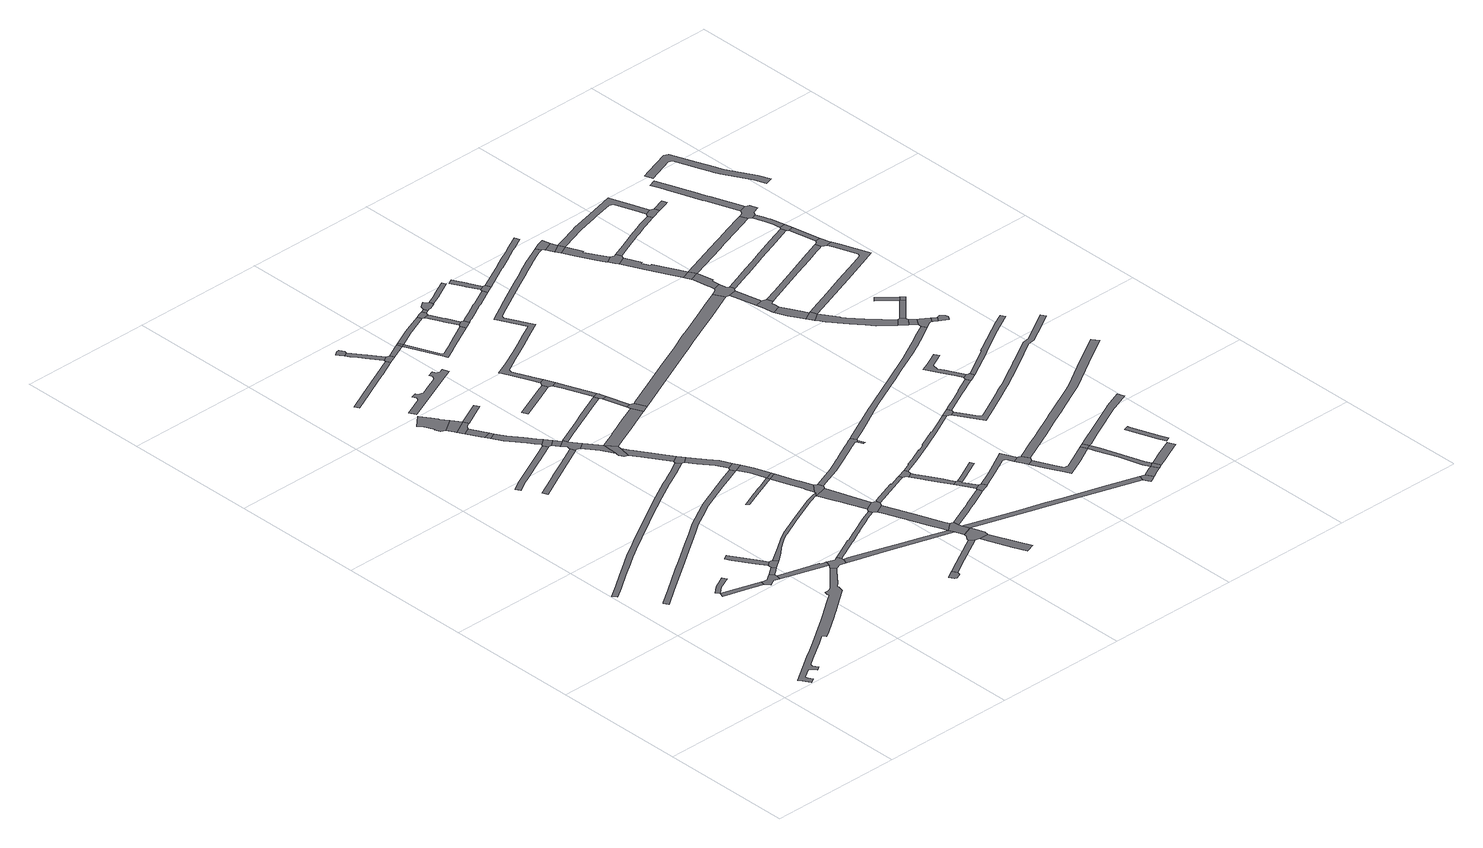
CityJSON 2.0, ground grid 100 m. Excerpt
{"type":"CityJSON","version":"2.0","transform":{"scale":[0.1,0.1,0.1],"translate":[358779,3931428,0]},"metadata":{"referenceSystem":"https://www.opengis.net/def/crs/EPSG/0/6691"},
"CityObjects":{
"road1":{"type":"Road","attributes":{"RoadStructureAttribute.sectionType":"1"},"geometry":[{"type":"MultiSurface","lod":"1","boundaries":[[[0,1,2,3,4,5,6,7,8,9,10,11,12,13,14,15,16,17,18,19,20,21,22,23,24,25,26,27,28,29,30,31,32,33,34,35,36,37,38,39,40,41,42,43,44,45,46,47,48,49,50,51,52,53,54,55,56,57]]]}]},
"road2":{"type":"Road","geometry":[{"type":"MultiSurface","lod":"1","boundaries":[[[58,59,60,61,62,63]]]}]},
"road3":{"type":"Road","attributes":{"RoadStructureAttribute.sectionType":"1"},"geometry":[{"type":"MultiSurface","lod":"1","boundaries":[[[64,65,66,67,68,69,70,63]]]}]},
"road4":{"type":"Road","geometry":[{"type":"MultiSurface","lod":"1","boundaries":[[[71,72,73,74,75,76,77,78,79,68,67,80,81]]]}]},
"road5":{"type":"Road","attributes":{"RoadStructureAttribute.sectionType":"1"},"geometry":[{"type":"MultiSurface","lod":"1","boundaries":[[[76,75,82,83,84,85]]]}]},
"road6":{"type":"Road","attributes":{"RoadStructureAttribute.sectionType":"1"},"geometry":[{"type":"MultiSurface","lod":"1","boundaries":[[[86,87,88,89,90,91,92,93,94,95,96,97,98,99,100,101,102,103,104,105,106,107,108,109,110,111,112,113,114,115,116,117,118,119,120,121,122,123,124,125,126,127,128,129]]]}]},
"road7":{"type":"Road","attributes":{"RoadStructureAttribute.sectionType":"1"},"geometry":[{"type":"MultiSurface","lod":"1","boundaries":[[[130,131,132,133,134,135,136,137]]]}]},
"road8":{"type":"Road","geometry":[{"type":"MultiSurface","lod":"1","boundaries":[[[138,137,136,85,84,139]]]}]},
"road9":{"type":"Road","attributes":{"RoadStructureAttribute.sectionType":"1"},"geometry":[{"type":"MultiSurface","lod":"1","boundaries":[[[140,141,142,143,74,73,144,145,146,147]]]}]},
"road10":{"type":"Road","attributes":{"RoadStructureAttribute.sectionType":"1"},"geometry":[{"type":"MultiSurface","lod":"1","boundaries":[[[148,149,150,151,152,153,154,155,156,157,158,159,160,161,162,163,164,165,166,167,168,169,170,171,172,173,174,175]]]}]},
"road11":{"type":"Road","attributes":{"RoadStructureAttribute.sectionType":"1"},"geometry":[{"type":"MultiSurface","lod":"1","boundaries":[[[176,177,178,179,180,181,182,183,184,185,186,187]]]}]},
"road12":{"type":"Road","geometry":[{"type":"MultiSurface","lod":"1","boundaries":[[[188,189,190,57,56,191,192,193,194,195,196,140,147]]]}]},
"road13":{"type":"Road","attributes":{"RoadStructureAttribute.sectionType":"1"},"geometry":[{"type":"MultiSurface","lod":"1","boundaries":[[[197,198,199,200,201,202,203,204,205]]]}]},
"road14":{"type":"Road","geometry":[{"type":"MultiSurface","lod":"1","boundaries":[[[206,207,208,209,210,211,212,213,214,215,216]]]}]},
"road15":{"type":"Road","attributes":{"RoadStructureAttribute.sectionType":"1"},"geometry":[{"type":"MultiSurface","lod":"1","boundaries":[[[217,218,219,220,221,222]]]}]},
"road16":{"type":"Road","attributes":{"RoadStructureAttribute.sectionType":"1"},"geometry":[{"type":"MultiSurface","lod":"1","boundaries":[[[223,224,225,207,206]]]}]},
"road17":{"type":"Road","geometry":[{"type":"MultiSurface","lod":"1","boundaries":[[[224,220,219,226,227,228,225]]]}]},
"road18":{"type":"Road","geometry":[{"type":"MultiSurface","lod":"1","boundaries":[[[229,217,222,230]]]}]},
"road19":{"type":"Road","attributes":{"RoadStructureAttribute.sectionType":"1"},"geometry":[{"type":"MultiSurface","lod":"1","boundaries":[[[231,232,233,234,235,236,237,238,239,240,241,242,243,244,245,246,247,248,249,250,251,138,139]]]}]},
"road20":{"type":"Road","attributes":{"RoadStructureAttribute.sectionType":"1"},"geometry":[{"type":"MultiSurface","lod":"1","boundaries":[[[252,253,254,255,256,257,258,259,229,230]]]}]},
"road21":{"type":"Road","geometry":[{"type":"MultiSurface","lod":"1","boundaries":[[[260,261,262,263,264,265,266]]]}]},
"road22":{"type":"Road","geometry":[{"type":"MultiSurface","lod":"1","boundaries":[[[255,181,180,267,268,269,256]]]}]},
"road23":{"type":"Road","geometry":[{"type":"MultiSurface","lod":"1","boundaries":[[[270,271,272,269,268]]]}]},
"road24":{"type":"Road","attributes":{"RoadStructureAttribute.sectionType":"1"},"geometry":[{"type":"MultiSurface","lod":"1","boundaries":[[[273,274,275,276,277,278,279,280,281,282,283]]]}]},
"road25":{"type":"Road","attributes":{"RoadStructureAttribute.sectionType":"1"},"geometry":[{"type":"MultiSurface","lod":"1","boundaries":[[[284,285,286,287,288,289,290,291,195,194,292,293,294,295,296,297,298,299,300,301,302]]]}]},
"road26":{"type":"Road","attributes":{"RoadStructureAttribute.sectionType":"1"},"geometry":[{"type":"MultiSurface","lod":"1","boundaries":[[[228,303,304,225]]]}]},
"road27":{"type":"Road","geometry":[{"type":"MultiSurface","lod":"1","boundaries":[[[305,272,271,306,307,197,205,308,309,310,311,312]]]}]},
"road28":{"type":"Road","attributes":{"RoadStructureAttribute.sectionType":"1"},"geometry":[{"type":"MultiSurface","lod":"1","boundaries":[[[313,314,315,316,317,318,319,320,321,322,193,192]]]}]},
"road29":{"type":"Road","attributes":{"RoadStructureAttribute.sectionType":"1"},"geometry":[{"type":"MultiSurface","lod":"1","boundaries":[[[323,310,309,324,325]]]}]},
"road30":{"type":"Road","attributes":{"RoadStructureAttribute.sectionType":"1"},"geometry":[{"type":"MultiSurface","lod":"1","boundaries":[[[326,327,328,329,330,331,332,333,334,335,336,337,338,339,340,341,342,343,344,345,346]]]}]},
"road31":{"type":"Road","geometry":[{"type":"MultiSurface","lod":"1","boundaries":[[[347,348,349,350,351,352,323,325]]]}]},
"road32":{"type":"Road","attributes":{"RoadStructureAttribute.sectionType":"1"},"geometry":[{"type":"MultiSurface","lod":"1","boundaries":[[[353,354,355,356,357,358,359,360,361,362,363]]]}]},
"road33":{"type":"Road","attributes":{"RoadStructureAttribute.sectionType":"1"},"geometry":[{"type":"MultiSurface","lod":"1","boundaries":[[[364,365,366,367,368,369,370,371,262,261]]]}]},
"road34":{"type":"Road","attributes":{"RoadStructureAttribute.sectionType":"1"},"geometry":[{"type":"MultiSurface","lod":"1","boundaries":[[[350,372,373,374,375,376,351]]]}]},
"road35":{"type":"Road","geometry":[{"type":"MultiSurface","lod":"1","boundaries":[[[377,378,379,380,381,382,383]]]}]},
"road36":{"type":"Road","geometry":[{"type":"MultiSurface","lod":"1","boundaries":[[[384,374,373,107,106,385,386]]]}]},
"road37":{"type":"Road","attributes":{"RoadStructureAttribute.sectionType":"1"},"geometry":[{"type":"MultiSurface","lod":"1","boundaries":[[[387,388,389,390,377,383,391,392,393,394]]]}]},
"road38":{"type":"Road","attributes":{"RoadStructureAttribute.sectionType":"1"},"geometry":[{"type":"MultiSurface","lod":"1","boundaries":[[[385,395,396,397,398,399,400,386]]]}]},
"road39":{"type":"Road","attributes":{"RoadStructureAttribute.sectionType":"1"},"geometry":[{"type":"MultiSurface","lod":"1","boundaries":[[[401,402,403,404,405,406,407,408,409,410,305,312]]]}]},
"road40":{"type":"Road","geometry":[{"type":"MultiSurface","lod":"1","boundaries":[[[279,278,411,412,413,387,394]]]}]},
"road41":{"type":"Road","geometry":[{"type":"MultiSurface","lod":"1","boundaries":[[[397,148,175,414,415,398]]]}]},
"road42":{"type":"Road","attributes":{"RoadStructureAttribute.sectionType":"1"},"geometry":[{"type":"MultiSurface","lod":"1","boundaries":[[[414,416,417,418,363,419,420,415]]]}]},
"road43":{"type":"Road","attributes":{"RoadStructureAttribute.sectionType":"1"},"geometry":[{"type":"MultiSurface","lod":"1","boundaries":[[[421,422,423,424,425,426,427]]]}]},
"road44":{"type":"Road","attributes":{"RoadStructureAttribute.sectionType":"1"},"geometry":[{"type":"MultiSurface","lod":"1","boundaries":[[[428,429,430,362,431,432,433,434,435,436]]]}]},
"road45":{"type":"Road","geometry":[{"type":"MultiSurface","lod":"1","boundaries":[[[419,363,362,430]]]}]},
"road46":{"type":"Road","geometry":[{"type":"MultiSurface","lod":"1","boundaries":[[[426,437,438,436,435,241,240,427]]]}]},
"road47":{"type":"Road","attributes":{"RoadStructureAttribute.sectionType":"1"},"geometry":[{"type":"MultiSurface","lod":"1","boundaries":[[[439,440,441,442,443,444,445,446,447,323,352,448,449,450,451,452,453]]]}]},
"road48":{"type":"Road","geometry":[{"type":"MultiSurface","lod":"1","boundaries":[[[425,424,302,301,454,455,456,457]]]}]},
"road49":{"type":"Road","attributes":{"RoadStructureAttribute.sectionType":"1"},"geometry":[{"type":"MultiSurface","lod":"1","boundaries":[[[458,459,460,461,462,463,464,465]]]}]},
"road50":{"type":"Road","attributes":{"RoadStructureAttribute.sectionType":"1"},"geometry":[{"type":"MultiSurface","lod":"1","boundaries":[[[454,466,467,468,469,470,317,471,472,473,474,475,455]]]}]},
"road51":{"type":"Road","geometry":[{"type":"MultiSurface","lod":"1","boundaries":[[[476,477,478,479,480,481,482,368,367,483,484,485,486]]]}]},
"road52":{"type":"Road","geometry":[{"type":"MultiSurface","lod":"1","boundaries":[[[487,488,471,317,316,489,490,491,492]]]}]},
"road53":{"type":"Road","geometry":[{"type":"MultiSurface","lod":"1","boundaries":[[[491,490,476,486]]]}]},
"road54":{"type":"Road","attributes":{"RoadStructureAttribute.sectionType":"1"},"geometry":[{"type":"MultiSurface","lod":"1","boundaries":[[[493,494,495,412,411]]]}]},
"road55":{"type":"Road","attributes":{"RoadStructureAttribute.sectionType":"1"},"geometry":[{"type":"MultiSurface","lod":"1","boundaries":[[[483,496,497,498,499,500,501,484]]]}]},
"road56":{"type":"Road","geometry":[{"type":"MultiSurface","lod":"1","boundaries":[[[493,502,503,494]]]}]},
"road57":{"type":"Road","geometry":[{"type":"MultiSurface","lod":"1","boundaries":[[[504,505,506,465,464,507]]]}]},
"road58":{"type":"Road","attributes":{"RoadStructureAttribute.sectionType":"1"},"geometry":[{"type":"MultiSurface","lod":"1","boundaries":[[[456,508,509,510,511,512,513,514,515,457]]]}]},
"road59":{"type":"Road","attributes":{"RoadStructureAttribute.sectionType":"1"},"geometry":[{"type":"MultiSurface","lod":"1","boundaries":[[[516,517,518,519,520,504,507]]]}]},
"road60":{"type":"Road","geometry":[{"type":"MultiSurface","lod":"1","boundaries":[[[521,522,519,518,408,407,523,524,525]]]}]},
"road61":{"type":"Road","attributes":{"RoadStructureAttribute.sectionType":"1"},"geometry":[{"type":"MultiSurface","lod":"1","boundaries":[[[524,526,527,525]]]}]},
"road62":{"type":"Road","geometry":[{"type":"MultiSurface","lod":"1","boundaries":[[[526,453,452,528,529,527]]]}]},
"road63":{"type":"Road","attributes":{"RoadStructureAttribute.sectionType":"1"},"geometry":[{"type":"MultiSurface","lod":"1","boundaries":[[[530,531,532,533,534,535,536,537,538,539,540,541,542,502,493]]]}]},
"road64":{"type":"Road","attributes":{"RoadStructureAttribute.sectionType":"1"},"geometry":[{"type":"MultiSurface","lod":"1","boundaries":[[[543,544,545,546,547,488,487,548,549,550,551,552,553]]]}]},
"road65":{"type":"Road","attributes":{"RoadStructureAttribute.sectionType":"1"},"geometry":[{"type":"MultiSurface","lod":"1","boundaries":[[[554,555,556,557,503,502,558,559,560,561,562,563]]]}]},
"road66":{"type":"Road","attributes":{"RoadStructureAttribute.sectionType":"1"},"geometry":[{"type":"MultiSurface","lod":"1","boundaries":[[[564,565,566,567,568,569,570,571,572,573,574,438,437,575,576,577,578,579,580,581,582,583,584,585,586]]]}]},
"road67":{"type":"Road","geometry":[{"type":"MultiSurface","lod":"1","boundaries":[[[587,588,511,510,589,590,591]]]}]},
"road68":{"type":"Road","attributes":{"RoadStructureAttribute.sectionType":"1"},"geometry":[{"type":"MultiSurface","lod":"1","boundaries":[[[590,592,593,594,595,596,597,598,599,600,601,591]]]}]},
"road69":{"type":"Road","geometry":[{"type":"MultiSurface","lod":"1","boundaries":[[[562,602,603,604,605,606,563]]]}]},
"road70":{"type":"Road","geometry":[{"type":"MultiSurface","lod":"1","boundaries":[[[607,608,609,610,611,612,597,596]]]}]},
"road71":{"type":"Road","attributes":{"RoadStructureAttribute.sectionType":"1"},"geometry":[{"type":"MultiSurface","lod":"1","boundaries":[[[602,613,614,615,616,617,618,619,620,621,603]]]}]},
"road72":{"type":"Road","geometry":[{"type":"MultiSurface","lod":"1","boundaries":[[[622,623,624,625,626,609,608,543,553]]]}]},
"road73":{"type":"Road","geometry":[{"type":"MultiSurface","lod":"1","boundaries":[[[627,617,616,537,536,628,629]]]}]},
"road74":{"type":"Road","attributes":{"RoadStructureAttribute.sectionType":"1"},"geometry":[{"type":"MultiSurface","lod":"1","boundaries":[[[605,604,630,631,632]]]}]},
"road75":{"type":"Road","geometry":[{"type":"MultiSurface","lod":"1","boundaries":[[[633,634,635,636,584,583]]]}]},
"road76":{"type":"Road","attributes":{"RoadStructureAttribute.sectionType":"1"},"geometry":[{"type":"MultiSurface","lod":"1","boundaries":[[[491,637,638,639,640,641,642,643,644,645,646,647,492]]]}]},
"road77":{"type":"Road","geometry":[{"type":"MultiSurface","lod":"1","boundaries":[[[631,648,649,650,651,652,653,654,655,656,632]]]}]},
"road78":{"type":"Road","attributes":{"RoadStructureAttribute.sectionType":"1"},"geometry":[{"type":"MultiSurface","lod":"1","boundaries":[[[657,658,659,660,612,611]]]}]},
"road79":{"type":"Road","attributes":{"RoadStructureAttribute.sectionType":"1"},"geometry":[{"type":"MultiSurface","lod":"1","boundaries":[[[628,661,662,663,664,665,666,667,668,669,670,671,672,629]]]}]},
"road80":{"type":"Road","attributes":{"RoadStructureAttribute.sectionType":"1"},"geometry":[{"type":"MultiSurface","lod":"1","boundaries":[[[673,674,675,653,652,676,677,678]]]}]},
"road81":{"type":"Road","attributes":{"RoadStructureAttribute.sectionType":"1"},"geometry":[{"type":"MultiSurface","lod":"1","boundaries":[[[679,680,681,682,626,625,683,684,685,686,687]]]}]},
"road82":{"type":"Road","attributes":{"RoadStructureAttribute.sectionType":"1"},"geometry":[{"type":"MultiSurface","lod":"1","boundaries":[[[688,689,690,691,692,693,694,695,696,697,698,699,700,588,587,701,702,703,704,705,706,707,708]]]}]},
"road83":{"type":"Road","attributes":{"RoadStructureAttribute.sectionType":"1"},"geometry":[{"type":"MultiSurface","lod":"1","boundaries":[[[709,710,711,712,713,714,715,716,717,718,719,720,721,722,723,724,725,726,727,728,729,730,731,732,506,505,733,734,735,736,737,738,739,740,741,742,743,744,745,746,747,748,749,750,751,752,753,754,755,756,757,758,759,760]]]}]},
"road84":{"type":"Road","geometry":[{"type":"MultiSurface","lod":"1","boundaries":[[[761,762,763,764,765,766,679,687]]]}]},
"road85":{"type":"Road","attributes":{"RoadStructureAttribute.sectionType":"1"},"geometry":[{"type":"MultiSurface","lod":"1","boundaries":[[[767,768,769,770,771,772,773,774]]]}]},
"road86":{"type":"Road","attributes":{"RoadStructureAttribute.sectionType":"1"},"geometry":[{"type":"MultiSurface","lod":"1","boundaries":[[[775,776,777,778,779,780,781,782,783,784,785,786,529,528,787,788,789,790,791,792,793,794,795]]]}]},
"road87":{"type":"Road","geometry":[{"type":"MultiSurface","lod":"1","boundaries":[[[796,797,798,771,770,799,668,667]]]}]},
"road88":{"type":"Road","attributes":{"RoadStructureAttribute.sectionType":"1"},"geometry":[{"type":"MultiSurface","lod":"1","boundaries":[[[800,801,802,803,763,762,804,805,806,807,808,809,810,811,812,813,814,815,816,817,818,819,820,821,810,822]]]}]},
"road89":{"type":"Road","geometry":[{"type":"MultiSurface","lod":"1","boundaries":[[[823,642,641,824,825,826,827,828]]]}]},
"road90":{"type":"Road","geometry":[{"type":"MultiSurface","lod":"1","boundaries":[[[829,830,708,707,831,832,833]]]}]},
"road91":{"type":"Road","attributes":{"RoadStructureAttribute.sectionType":"1"},"geometry":[{"type":"MultiSurface","lod":"1","boundaries":[[[816,834,835,823,828,836,837,838]]]}]},
"road92":{"type":"Road","geometry":[{"type":"MultiSurface","lod":"1","boundaries":[[[810,821,839,822]]]}]},
"road93":{"type":"Road","attributes":{"RoadStructureAttribute.sectionType":"1"},"geometry":[{"type":"MultiSurface","lod":"1","boundaries":[[[840,841,842,843,844,845,798,797,846,847,848,849,850,851,852,853]]]}]},
"road94":{"type":"Road","attributes":{"RoadStructureAttribute.sectionType":"1"},"geometry":[{"type":"MultiSurface","lod":"1","boundaries":[[[585,854,855,856,857,858,859,860,861,862,863,864,865,866,867,868,869,870,871,872,873,874,875,876,877,878,879,880,881,882,586]]]}]},
"road95":{"type":"Road","geometry":[{"type":"MultiSurface","lod":"1","boundaries":[[[883,884,817,816,838]]]}]},
"road96":{"type":"Road","attributes":{"RoadStructureAttribute.sectionType":"1"},"geometry":[{"type":"MultiSurface","lod":"1","boundaries":[[[885,886,887,888,889,890,891,892,893,894,895,830,829]]]}]},
"road97":{"type":"Road","attributes":{"RoadStructureAttribute.sectionType":"1"},"geometry":[{"type":"MultiSurface","lod":"1","boundaries":[[[896,897,898,899,900,901,884,883]]]}]},
"road98":{"type":"Road","geometry":[{"type":"MultiSurface","lod":"1","boundaries":[[[759,902,903,904,905,906,907,760]]]}]},
"road99":{"type":"Road","attributes":{"RoadStructureAttribute.sectionType":"1"},"geometry":[{"type":"MultiSurface","lod":"1","boundaries":[[[908,904,903,909,910,911]]]}]},
"road100":{"type":"Road","geometry":[{"type":"MultiSurface","lod":"1","boundaries":[[[910,912,913,911]]]}]},
"road101":{"type":"Road","attributes":{"RoadStructureAttribute.sectionType":"1"},"geometry":[{"type":"MultiSurface","lod":"1","boundaries":[[[914,915,916,917,918,919,920,921]]]}]},
"road102":{"type":"Road","attributes":{"RoadStructureAttribute.sectionType":"1"},"geometry":[{"type":"MultiSurface","lod":"1","boundaries":[[[922,923,924,925,926,839,821,927,928,929,930,931]]]}]},
"road103":{"type":"Road","attributes":{"RoadStructureAttribute.sectionType":"1"},"geometry":[{"type":"MultiSurface","lod":"1","boundaries":[[[932,933,934,935,936,937,938,939,940,941,942,943,944,945]]]}]},
"road104":{"type":"Road","geometry":[{"type":"MultiSurface","lod":"1","boundaries":[[[890,889,946,947,948,932,945]]]}]},
"road105":{"type":"Road","attributes":{"RoadStructureAttribute.sectionType":"1"},"geometry":[{"type":"MultiSurface","lod":"1","boundaries":[[[912,949,950,951,952,953,954,955,956,957,958,913]]]}]},
"road106":{"type":"Road","geometry":[{"type":"MultiSurface","lod":"1","boundaries":[[[959,960,961,962,963,964,955,954]]]}]},
"road107":{"type":"Road","attributes":{"RoadStructureAttribute.sectionType":"1"},"geometry":[{"type":"MultiSurface","lod":"1","boundaries":[[[765,965,966,967,968,969,970,971,972,973,974,975,976,977,978,979,980,981,982,983,984,985,766]]]}]},
"road108":{"type":"Road","geometry":[{"type":"MultiSurface","lod":"1","boundaries":[[[986,987,988,989,990,991,992,993,994,995]]]}]},
"road109":{"type":"Road","attributes":{"RoadStructureAttribute.sectionType":"1"},"geometry":[{"type":"MultiSurface","lod":"1","boundaries":[[[996,997,989,988,998,999,1000,1001]]]}]},
"road110":{"type":"Road","attributes":{"RoadStructureAttribute.sectionType":"1"},"geometry":[{"type":"MultiSurface","lod":"1","boundaries":[[[994,1002,1003,995]]]}]},
"road111":{"type":"Road","geometry":[{"type":"MultiSurface","lod":"1","boundaries":[[[1004,1005,1006,1007,1008,775,795,1009,1003,1002,1010,1011]]]}]},
"road112":{"type":"Road","attributes":{"RoadStructureAttribute.sectionType":"1"},"geometry":[{"type":"MultiSurface","lod":"1","boundaries":[[[1012,1013,1014,1015,1016,961,960,1017,1018,1019,1020,1021,1022]]]}]},
"road113":{"type":"Road","geometry":[{"type":"MultiSurface","lod":"1","boundaries":[[[1000,1023,1024,1025,1026,1027,1001]]]}]},
"road114":{"type":"Road","attributes":{"RoadStructureAttribute.sectionType":"1"},"geometry":[{"type":"MultiSurface","lod":"1","boundaries":[[[1028,1029,1030,1031,1007,1006,1032,1033,1034]]]}]},
"road115":{"type":"Road","geometry":[{"type":"MultiSurface","lod":"1","boundaries":[[[1021,1035,1028,1036,1022]]]}]},
"road116":{"type":"Road","attributes":{"RoadStructureAttribute.sectionType":"1"},"geometry":[{"type":"MultiSurface","lod":"1","boundaries":[[[1037,1038,1039,1040,1041,1042,1043,1044,1045,1046,1047,1048,1049,1050,1051,1052,1053,1054,833,832,1055,1056,1057,1058,1059,1060,1061,1062,1063,1064,1065,1066,1067,1068,1069,1070,1071]]]}]},
"road117":{"type":"Road","attributes":{"RoadStructureAttribute.sectionType":"1"},"geometry":[{"type":"MultiSurface","lod":"1","boundaries":[[[1025,1072,1073,1074,1075,1076,1077,1078,1079,1080,1081,1082,1083,1084,1085,1086,1087,1088,1089,1090,1026]]]}]},
"road118":{"type":"Road","geometry":[{"type":"MultiSurface","lod":"1","boundaries":[[[1091,1092,1093,1081,1080,1094]]]}]},
"road119":{"type":"Road","attributes":{"RoadStructureAttribute.sectionType":"1"},"geometry":[{"type":"MultiSurface","lod":"1","boundaries":[[[1095,1096,1097,1098,1099,1100,963,962,1101,1102,1103,1104,1105,1106,1107,1108]]]}]},
"road120":{"type":"Road","attributes":{"RoadStructureAttribute.sectionType":"1"},"geometry":[{"type":"MultiSurface","lod":"1","boundaries":[[[1109,1110,1111,1112,1113,1114,1115,1116,1117,1118,1119,1120,1121,1122,1123,1124,1125,1126,1127,1128,911,913]]]}]},
"road121":{"type":"Road","attributes":{"RoadStructureAttribute.sectionType":"1"},"geometry":[{"type":"MultiSurface","lod":"1","boundaries":[[[1129,1091,1094,1130]]]}]},
"road122":{"type":"Road","attributes":{"RoadStructureAttribute.sectionType":"1"},"geometry":[{"type":"MultiSurface","lod":"1","boundaries":[[[946,1131,1132,1133,1134,1135,1136,1137,1138,1139,1140,1141,1142,1143,1144,1145,1146,947]]]}]},
"road123":{"type":"Road","geometry":[{"type":"MultiSurface","lod":"1","boundaries":[[[1147,870,869,1148,1149,1150,1151,1129,1130]]]}]},
"road124":{"type":"Road","attributes":{"RoadStructureAttribute.sectionType":"1"},"geometry":[{"type":"MultiSurface","lod":"1","boundaries":[[[1149,1152,1153,1154,1155,1150]]]}]},
"road125":{"type":"Road","attributes":{"RoadStructureAttribute.sectionType":"1"},"geometry":[{"type":"MultiSurface","lod":"1","boundaries":[[[1092,1156,1157,1093]]]}]},
"road126":{"type":"Road","attributes":{"RoadStructureAttribute.sectionType":"1"},"geometry":[{"type":"MultiSurface","lod":"1","boundaries":[[[1158,1159,1160,1161,1162,993,992,1163,1164,1165,1166,1167,1168,1169]]]}]},
"road127":{"type":"Road","geometry":[{"type":"MultiSurface","lod":"1","boundaries":[[[1170,1171,1172,1173,1154,1153,1174,1175]]]}]},
"road128":{"type":"Road","attributes":{"RoadStructureAttribute.sectionType":"1"},"geometry":[{"type":"MultiSurface","lod":"1","boundaries":[[[1176,1177,1178,1179,1180,1181,1182,1183,1184,1185,1186,1187,1188,1189,1004,1011]]]}]},
"road129":{"type":"Road","geometry":[{"type":"MultiSurface","lod":"1","boundaries":[[[1190,1191,1157,1192]]]}]},
"road130":{"type":"Road","attributes":{"RoadStructureAttribute.sectionType":"1"},"geometry":[{"type":"MultiSurface","lod":"1","boundaries":[[[1193,1194,1195,1196,1197,1198,1022,1036,1199,1200,1201,1202,1203]]]}]},
"road131":{"type":"Road","attributes":{"RoadStructureAttribute.sectionType":"1"},"geometry":[{"type":"MultiSurface","lod":"1","boundaries":[[[1204,1205,1206,1207,1208,1209,1210,1211,1212,1213,1214,1215,1216,1217,1218,1219,1220,1027,1026]]]}]},
"road132":{"type":"Road","geometry":[{"type":"MultiSurface","lod":"1","boundaries":[[[1221,1192,1157,1156]]]}]},
"road133":{"type":"Road","geometry":[{"type":"MultiSurface","lod":"1","boundaries":[[[1107,1222,1223,1120,1119,1108]]]}]},
"road134":{"type":"Road","geometry":[{"type":"MultiSurface","lod":"1","boundaries":[[[1222,1224,1225,1226,1223]]]}]},
"road135":{"type":"Road","geometry":[{"type":"MultiSurface","lod":"1","boundaries":[[[1168,1212,1211,1227,1228,1229,1230,1231,1232,1169]]]}]},
"road136":{"type":"Road","attributes":{"RoadStructureAttribute.sectionType":"1"},"geometry":[{"type":"MultiSurface","lod":"1","boundaries":[[[1233,1234,1231,1230,1235,1236,1237,1238]]]}]},
"road137":{"type":"Road","geometry":[{"type":"MultiSurface","lod":"1","boundaries":[[[1182,1239,1238,1237,1240,1241,1242,1183]]]}]},
"road138":{"type":"Road","attributes":{"RoadStructureAttribute.sectionType":"1"},"geometry":[{"type":"MultiSurface","lod":"1","boundaries":[[[1241,1243,1244,1245,1246,1247,1248,1249,1250,1251,1252,1253,1254,1255,1242]]]}]},
"road139":{"type":"Road","geometry":[{"type":"MultiSurface","lod":"1","boundaries":[[[1256,1257,1258,1193,1203,1250,1249,1259,1260,1261]]]}]},
"road140":{"type":"Road","attributes":{"RoadStructureAttribute.sectionType":"1"},"geometry":[{"type":"MultiSurface","lod":"1","boundaries":[[[1256,1262,1263,1264,1265,1266,1267,1268,1269,1270,1271,1272,1273,1274,1257]]]}]},
"road141":{"type":"Road","attributes":{"RoadStructureAttribute.sectionType":"1"},"geometry":[{"type":"MultiSurface","lod":"1","boundaries":[[[1275,1276,1277,1278,1279,1280,1281,1282,1283,1284,1285,1286,1287,1288,1289,1290,1291,1292,1293,1294]]]}]}
},
"vertices":[
[1237,870,0],[1236,869,0],[1102,730,0],[1100,728,0],[1083,716,0],[1075,713,0],[1065,709,0],[1056,708,0],[1038,708,0],[1029,683,0],[1031,680,0],[1031,667,0],[992,638,0],[871,549,0],[867,546,0],[796,495,0],[795,494,0],[705,430,0],[694,422,0],[667,403,0],[573,338,0],[571,337,0],[474,273,0],[445,255,0],[328,175,0],[203,89,0],[220,61,0],[252,10,0],[286,31,0],[266,64,0],[266,84,0],[333,127,0],[353,123,0],[378,86,0],[410,109,0],[387,147,0],[391,167,0],[469,220,0],[596,303,0],[672,357,0],[676,350,0],[690,329,0],[736,359,0],[868,454,0],[918,490,0],[930,499,0],[1042,581,0],[1071,603,0],[1105,628,0],[1131,648,0],[1144,693,0],[1141,697,0],[1141,705,0],[1172,732,0],[1262,835,0],[1282,858,0],[1285,861,0],[1252,888,0],
[592,1211,0],[689,1259,0],[673,1290,0],[573,1240,0],[518,1192,0],[541,1166,0],
[528,1132,0],[741,1071,0],[769,1062,0],[814,1047,0],[824,1082,0],[800,1088,0],[563,1159,0],
[851,1015,0],[893,1038,0],[933,1025,0],[946,1064,0],[943,1083,0],[922,1111,0],[897,1092,0],[868,1070,0],[838,1078,0],[825,1040,0],[843,1010,0],
[951,1090,0],[980,1111,0],[1006,1131,0],[986,1158,0],
[32,1590,0],[119,1650,0],[244,1736,0],[352,1811,0],[419,1857,0],[441,1872,0],[525,1925,0],[563,1949,0],[617,1982,0],[641,1997,0],[665,2011,0],[712,2039,0],[781,2081,0],[840,2116,0],[937,2174,0],[1034,2232,0],[1177,2310,0],[1212,2329,0],[1283,2365,0],[1299,2373,0],[1404,2434,0],[1380,2466,0],[1280,2409,0],[1220,2378,0],[1197,2366,0],[1158,2346,0],[1014,2266,0],[916,2208,0],[873,2182,0],[761,2116,0],[761,2115,0],[712,2086,0],[654,2052,0],[645,2046,0],[623,2033,0],[596,2017,0],[525,1973,0],[504,1959,0],[419,1906,0],[350,1858,0],[283,1812,0],[221,1769,0],[108,1691,0],[9,1623,0],
[977,1285,0],[895,1421,0],[872,1458,0],[836,1436,0],[861,1394,0],[943,1260,0],[988,1190,0],[1020,1217,0],
[1050,1214,0],[1075,1182,0],
[1286,958,0],[1271,963,0],[1243,971,0],[1241,980,0],[981,1010,0],[1194,945,0],[1259,925,0],[1274,920,0],
[1580,2167,0],[1463,2120,0],[1394,2091,0],[1172,1993,0],[1154,1983,0],[970,1877,0],[866,1805,0],[819,1772,0],[769,1738,0],[606,1624,0],[522,1566,0],[315,1421,0],[201,1341,0],[192,1334,0],[214,1302,0],[339,1388,0],[573,1552,0],[790,1704,0],[853,1747,0],[935,1804,0],[991,1843,0],[1116,1917,0],[1145,1933,0],[1187,1956,0],[1333,2021,0],[1410,2054,0],[1478,2083,0],[1595,2130,0],
[508,2962,0],[562,2988,0],[755,3083,0],[763,3087,0],[917,3164,0],[899,3200,0],[787,3144,0],[739,3120,0],[489,2996,0],[477,2989,0],[422,2956,0],[443,2921,0],
[1275,917,0],[1275,915,0],[1261,899,0],[1326,878,0],[1374,864,0],[1387,908,0],[1388,922,0],[1373,952,0],[1346,938,0],
[1001,3051,0],[837,2967,0],[720,2908,0],[654,2875,0],[517,2803,0],[535,2768,0],[674,2840,0],[720,2863,0],[1019,3016,0],
[574,3762,0],[671,3827,0],[632,3884,0],[628,3890,0],[600,3933,0],[553,4001,0],[470,3924,0],[493,3899,0],[529,3814,0],[523,3812,0],[541,3774,0],
[753,3548,0],[729,3594,0],[687,3674,0],[633,3645,0],[685,3547,0],[696,3526,0],
[601,3706,0],[606,3696,0],[719,3756,0],
[702,3697,0],[718,3708,0],[738,3718,0],
[768,3520,0],[716,3491,0],
[1123,1218,0],[1142,1233,0],[1188,1279,0],[1267,1336,0],[1317,1365,0],[1331,1373,0],[1472,1439,0],[1672,1529,0],[1708,1545,0],[1769,1564,0],[1794,1592,0],[1764,1583,0],[1694,1562,0],[1691,1561,0],[1627,1532,0],[1620,1529,0],[1463,1458,0],[1321,1393,0],[1300,1380,0],[1256,1355,0],[1175,1297,0],
[758,3414,0],[849,3292,0],[878,3253,0],[906,3216,0],[954,3252,0],[927,3289,0],[876,3357,0],[809,3447,0],
[1806,262,0],[1814,287,0],[1794,322,0],[1748,295,0],[1730,285,0],[1750,250,0],[1770,245,0],
[925,3168,0],[943,3166,0],[991,3201,0],
[977,3120,0],[978,3118,0],[1027,3153,0],
[351,4333,0],[500,4405,0],[550,4429,0],[709,4504,0],[725,4512,0],[861,4577,0],[846,4609,0],[702,4541,0],[680,4531,0],[473,4434,0],[335,4366,0],
[1802,1159,0],[1796,1157,0],[1786,1152,0],[1675,1098,0],[1636,1078,0],[1562,1041,0],[1559,1047,0],[1440,986,0],[1417,937,0],[1435,946,0],[1574,1017,0],[1576,1014,0],[1659,1057,0],[1688,1071,0],[1687,1073,0],[1808,1132,0],[1830,1142,0],[1900,1171,0],[1891,1197,0],
[923,3813,0],[905,3848,0],
[1034,3156,0],[1006,3079,0],[1002,3054,0],[1025,3019,0],[1054,3012,0],[1103,3047,0],[1084,3074,0],[1049,3123,0],
[1421,850,0],[1659,780,0],[2004,678,0],[2126,641,0],[2109,686,0],[2058,702,0],[1920,747,0],[1794,786,0],[1693,816,0],[1427,896,0],
[1185,2931,0],[1132,2901,0],[1182,2811,0],
[871,4159,0],[957,4198,0],[1008,4221,0],[1062,4245,0],[1045,4291,0],[1016,4281,0],[990,4288,0],[978,4314,0],[935,4298,0],[941,4284,0],[945,4273,0],[934,4248,0],[849,4210,0],[770,4176,0],[733,4185,0],[722,4204,0],[684,4190,0],[695,4163,0],[688,4139,0],[541,4075,0],[563,4024,0],
[1179,2799,0],[1175,2782,0],[1194,2747,0],[1223,2740,0],[1242,2832,0],[1248,2861,0],
[1587,1893,0],[1554,1880,0],[1513,1862,0],[1495,1855,0],[1473,1846,0],[1386,1809,0],[1377,1805,0],[1391,1784,0],[1505,1832,0],[1695,1911,0],[1687,1935,0],
[1903,338,0],[1945,362,0],[2101,452,0],[2160,486,0],[2122,510,0],[2081,487,0],[1884,373,0],[1883,373,0],
[1269,2668,0],[1385,2486,0],[1437,2518,0],[1284,2761,0],[1269,2784,0],
[732,4859,0],[739,4878,0],[716,4911,0],[696,4909,0],[664,4886,0],[680,4863,0],[699,4836,0],
[1455,2489,0],[1424,2430,0],[1472,2467,0],
[883,4650,0],[813,4747,0],[811,4749,0],[770,4806,0],[720,4807,0],[751,4764,0],[779,4726,0],[850,4626,0],
[1476,2363,0],[1550,2267,0],[1588,2186,0],[1643,2211,0],[1605,2294,0],[1553,2362,0],
[1131,3161,0],[1257,3219,0],[1326,3251,0],[1341,3258,0],[1425,3297,0],[1515,3339,0],[1543,3352,0],[1528,3385,0],[1319,3288,0],[1242,3252,0],
[923,4606,0],[908,4637,0],[888,4642,0],
[1603,2133,0],[1666,2162,0],
[1622,2098,0],[1648,2047,0],[1652,2036,0],[1747,1955,0],[1705,2078,0],
[1819,1444,0],[1840,1389,0],[1853,1356,0],[1903,1225,0],[1973,1262,0],[1870,1589,0],[1773,1560,0],
[1816,1751,0],[1802,1794,0],[1755,1931,0],[1698,1901,0],[1734,1795,0],[1771,1681,0],[1777,1665,0],[1796,1605,0],[1844,1669,0],
[1883,1616,0],[1870,1654,0],
[1570,3108,0],[1489,3071,0],[1432,3045,0],[1382,3022,0],[1332,2999,0],[1323,2995,0],[1321,2994,0],[1309,2988,0],[1263,2967,0],[1305,2888,0],[1420,2940,0],[1597,3021,0],[1609,3027,0],[1647,3044,0],[1610,3126,0],
[1928,1159,0],[2000,1194,0],[2014,1222,0],[2010,1249,0],
[1348,3698,0],[1250,3655,0],[1069,3574,0],[1087,3534,0],[1258,3610,0],[1360,3656,0],[1397,3672,0],[1384,3715,0],
[1945,1114,0],[1988,1002,0],[1999,974,0],[2060,815,0],[2097,717,0],[2170,736,0],[2158,767,0],[2083,979,0],[2078,991,0],[2039,1092,0],
[2152,575,0],[2149,560,0],[2146,553,0],[2141,548,0],[2123,524,0],[2125,521,0],[2126,518,0],[2189,476,0],[2262,476,0],[2267,511,0],[2231,605,0],
[2201,682,0],[2198,725,0],[2131,628,0],[2151,578,0],[2229,608,0],[2209,662,0],
[1045,4665,0],[1030,4699,0],[1014,4691,0],
[2203,441,0],[2255,306,0],[2274,255,0],[2312,157,0],[2381,184,0],[2338,291,0],
[1064,4674,0],[1047,4708,0],
[1468,3678,0],[1434,3758,0],[1395,3740,0],[1429,3662,0],
[2242,1306,0],[2299,1327,0],[2322,1335,0],[2313,1362,0],[2301,1357,0],[2216,1326,0],[2214,1332,0],[2013,1257,0],
[1459,3593,0],[1529,3402,0],[1534,3388,0],[1575,3404,0],[1496,3608,0],
[1583,3380,0],[1581,3388,0],[1548,3344,0],[1556,3327,0],[1594,3337,0],
[1602,3155,0],[1639,3165,0],
[1703,3070,0],[1666,3152,0],
[1154,4402,0],[1169,4365,0],[1233,4398,0],[1280,4423,0],[1378,4475,0],[1464,4521,0],[1493,4537,0],[1475,4572,0],[1359,4511,0],[1261,4458,0],[1242,4448,0],[1185,4418,0],[1166,4429,0],
[2572,900,0],[2534,882,0],[2414,826,0],[2401,820,0],[2340,791,0],[2357,755,0],[2400,776,0],[2436,792,0],[2568,856,0],[2574,858,0],[2588,864,0],
[1204,4783,0],[1203,4784,0],[1179,4773,0],[1098,4733,0],[1068,4676,0],[1199,4741,0],[1208,4745,0],[1333,4799,0],[1363,4813,0],[1347,4840,0],
[2368,1886,0],[2341,1872,0],[2333,1868,0],[2309,1855,0],[2246,1824,0],[2187,1792,0],[2181,1789,0],[2144,1770,0],[2115,1756,0],[2049,1722,0],[2048,1722,0],[1960,1645,0],[2068,1686,0],[2164,1733,0],[2167,1734,0],[2275,1788,0],[2330,1816,0],[2337,1819,0],[2389,1845,0],[2392,1838,0],[2408,1845,0],[2413,1858,0],[2393,1898,0],
[2397,1362,0],[2388,1388,0],[2349,1324,0],[2356,1312,0],[2391,1332,0],
[2406,1224,0],[2412,1213,0],[2462,1124,0],[2484,1084,0],[2505,1047,0],[2540,1067,0],[2519,1103,0],[2498,1141,0],[2438,1247,0],[2407,1304,0],
[1379,4807,0],[1418,4818,0],[1427,4840,0],[1414,4870,0],[1380,4855,0],
[2524,1012,0],[2578,916,0],[2615,932,0],[2559,1032,0],[2565,1035,0],[2553,1061,0],
[1383,4799,0],[1431,4697,0],[1435,4688,0],[1481,4591,0],[1516,4611,0],[1471,4706,0],[1467,4715,0],[1427,4798,0],[1420,4814,0],
[2621,879,0],[2640,887,0],[2643,887,0],[2655,894,0],[2637,930,0],
[1520,4609,0],[1552,4568,0],[1535,4604,0],
[1434,4843,0],[1456,4853,0],[1443,4883,0],
[2412,1795,0],[2414,1792,0],[2429,1796,0],[2413,1834,0],
[2267,597,0],[2303,586,0],[2637,485,0],[2883,411,0],[3422,248,0],[3435,291,0],[3223,356,0],[2895,454,0],[2787,486,0],[2599,543,0],[2463,584,0],
[1479,4863,0],[1482,4857,0],[1529,4878,0],[1527,4884,0],[1538,4889,0],[1526,4917,0],[1504,4924,0],[1492,4942,0],[1451,4913,0],
[2613,1056,0],[2768,1134,0],[2755,1161,0],[2607,1084,0],
[1561,4573,0],[1576,4581,0],[1590,4588,0],[1645,4617,0],[1730,4662,0],[1748,4671,0],[1879,4740,0],[1861,4775,0],[1729,4707,0],[1708,4696,0],[1626,4652,0],[1557,4616,0],
[1738,5024,0],[1620,4962,0],[1586,4944,0],[1625,4927,0],[1643,4935,0],[1753,4995,0],
[3018,996,0],[2966,1105,0],[2922,1080,0],[2762,992,0],[2794,965,0],[2921,1034,0],[2925,1033,0],[2949,1024,0],[2972,975,0],
[2919,1634,0],[2838,1593,0],[2824,1586,0],[2822,1592,0],[2677,1522,0],[2679,1517,0],[2626,1492,0],[2620,1489,0],[2617,1495,0],[2512,1446,0],[2460,1425,0],[2463,1419,0],[2408,1396,0],[2407,1367,0],[2525,1415,0],[2590,1445,0],[2693,1493,0],[2850,1568,0],[2918,1603,0],[3022,1655,0],[3009,1680,0],
[2415,4880,0],[2301,4824,0],[2237,4789,0],[2189,4762,0],[2148,4740,0],[2077,4702,0],[1966,4639,0],[1842,4570,0],[1802,4548,0],[1717,4501,0],[1690,4483,0],[1692,4479,0],[1747,4361,0],[1748,4360,0],[1791,4271,0],[1695,4219,0],[1599,4167,0],[1519,4124,0],[1390,4058,0],[1366,4048,0],[1283,4013,0],[1287,4003,0],[1333,3896,0],[1366,3817,0],[1403,3832,0],[1400,3840,0],[1359,3937,0],[1348,3964,0],[1355,3989,0],[1448,4041,0],[1469,4053,0],[1538,4089,0],[1618,4132,0],[1714,4183,0],[1843,4254,0],[1826,4290,0],[1784,4377,0],[1747,4455,0],[1753,4475,0],[1824,4514,0],[1862,4535,0],[1985,4604,0],[2096,4667,0],[2149,4695,0],[2207,4727,0],[2208,4727,0],[2319,4788,0],[2321,4789,0],[2433,4844,0],[2449,4851,0],[2472,4861,0],[2449,4897,0],
[3010,895,0],[3016,883,0],[3060,904,0],[3072,931,0],[3073,931,0],[3046,986,0],
[1772,4988,0],[1819,4893,0],[1823,4883,0],[1867,4795,0],[1902,4814,0],[1860,4901,0],[1854,4911,0],[1807,5008,0],
[2910,3724,0],[2779,3664,0],[2704,3629,0],[2500,3536,0],[2433,3505,0],[2307,3447,0],[2262,3426,0],[2082,3344,0],[1884,3252,0],[1812,3219,0],[1758,3195,0],[1689,3163,0],[1728,3081,0],[1921,3170,0],[2119,3261,0],[2278,3334,0],[2345,3365,0],[2431,3405,0],[2539,3455,0],[2742,3548,0],[2953,3645,0],
[1919,4761,0],[1940,4772,0],[1921,4807,0],[1866,4793,0],
[3265,735,0],[3185,695,0],[3156,703,0],[3135,748,0],[3069,768,0],[3091,722,0],[3122,658,0],[3143,615,0],[3272,678,0],[3290,687,0],[3419,756,0],[3433,711,0],[3437,700,0],[3494,546,0],[3539,383,0],[3543,376,0],[3568,327,0],[3600,351,0],[3577,397,0],[3477,706,0],[3463,748,0],[3453,773,0],[3395,802,0],
[3475,279,0],[3450,196,0],[3465,204,0],[3483,214,0],[3502,224,0],[3504,225,0],
[3092,1683,0],[3076,1714,0],[3050,1646,0],[3051,1644,0],[3086,1664,0],
[3521,304,0],[3499,293,0],[3552,251,0],[3582,267,0],[3597,274,0],
[3431,821,0],
[2437,5080,0],[2341,5031,0],[2284,5000,0],[2208,4960,0],[2145,4927,0],[2115,4911,0],[1977,4792,0],[2134,4876,0],[2145,4882,0],[2227,4925,0],[2331,4980,0],[2360,4995,0],[2451,5043,0],[2455,5045,0],
[2448,1876,0],[2499,1901,0],[2579,1944,0],[2718,2020,0],[2806,2064,0],[2864,2093,0],[3001,2158,0],[3043,2178,0],[3083,2197,0],[3170,2240,0],[3283,2296,0],[3374,2340,0],[3402,2354,0],[3446,2378,0],[3505,2410,0],[3645,2493,0],[3625,2527,0],[3571,2497,0],[3516,2467,0],[3491,2454,0],[3322,2361,0],[3287,2341,0],[3064,2233,0],[2818,2114,0],[2784,2097,0],[2731,2071,0],[2726,2069,0],[2428,1916,0],[2414,1909,0],
[3630,291,0],[3604,345,0],
[3112,1694,0],[3275,1776,0],[3302,1790,0],[3410,1843,0],[3423,1850,0],[3406,1883,0],[3403,1882,0],[3281,1822,0],[3283,1818,0],[3202,1777,0],[3096,1724,0],
[3681,316,0],[3747,348,0],[3862,400,0],[3837,455,0],[3721,403,0],[3609,347,0],
[2486,4850,0],[2490,4843,0],[2564,4878,0],[2547,4935,0],[2501,4922,0],[2483,4913,0],
[2575,4837,0],[2490,4841,0],[2517,4785,0],[2581,4824,0],
[2536,4746,0],[2602,4778,0],
[3860,541,0],[3787,747,0],[3781,765,0],[3743,752,0],[3747,742,0],[3824,524,0],[3848,470,0],[3881,488,0],
[3995,1088,0],[3852,1029,0],[3849,1027,0],[3630,918,0],[3472,841,0],[3472,782,0],[3578,835,0],[3873,981,0],[3878,983,0],[4015,1038,0],
[3448,1923,0],[3402,2012,0],[3380,2055,0],[3359,2097,0],[3367,2145,0],[3415,2169,0],[3475,2199,0],[3458,2235,0],[3396,2204,0],[3348,2181,0],[3287,2152,0],[3332,2062,0],[3392,1949,0],[3413,1906,0],
[3483,1881,0],[3471,1912,0],[3452,1917,0],
[2584,4645,0],[2591,4631,0],[2646,4524,0],[2647,4523,0],[2674,4474,0],[2680,4463,0],[2733,4493,0],[2719,4518,0],[2642,4655,0],[2656,4661,0],
[2706,4417,0],[2717,4394,0],[2785,4426,0],[2796,4454,0],[2780,4491,0],[2761,4483,0],
[3345,1063,0],[3476,1128,0],[3590,1185,0],[3615,1197,0],[3770,1274,0],[3870,1323,0],[4113,1475,0],[4144,1494,0],[4268,1570,0],[4341,1615,0],[4310,1666,0],[4206,1603,0],[4080,1525,0],[3839,1375,0],[3760,1336,0],[3588,1250,0],[3496,1205,0],[3476,1196,0],[3317,1117,0],[3275,1097,0],[3189,1056,0],
[3041,3373,0],[3046,3308,0],[3050,3300,0],[3119,3326,0],[3116,3366,0],[3114,3387,0],[3136,3396,0],[3120,3438,0],[3085,3449,0],[3027,3437,0],
[3192,3178,0],[3157,3242,0],[3089,3209,0],[3128,3136,0],[3147,3102,0],[3213,3138,0],
[3042,3652,0],[2983,3639,0],
[3049,3711,0],[3032,3721,0],[3023,3779,0],[2964,3762,0],[2955,3745,0],[2980,3640,0],[3051,3669,0],[3063,3674,0],
[2869,4248,0],[2855,4244,0],[2833,4285,0],[2826,4301,0],[2840,4306,0],[2797,4222,0],[2798,4221,0],[2870,4074,0],[2870,4073,0],[2907,3997,0],[2978,4023,0],
[3157,3082,0],[3158,3081,0],[3177,3052,0],[3240,3093,0],[3222,3141,0],
[2933,3944,0],[2936,3929,0],[2955,3818,0],[2959,3794,0],[3014,3837,0],[3028,3843,0],[3005,3969,0],
[2920,3970,0],[3006,3969,0],
[4270,2094,0],[4169,2033,0],[4113,2000,0],[4029,1949,0],[3971,1939,0],[3785,1828,0],[3780,1825,0],[3752,1806,0],[3693,1772,0],[3623,1731,0],[3557,1692,0],[3482,1652,0],[3422,1620,0],[3272,1543,0],[3196,1503,0],[3176,1508,0],[3170,1520,0],[3140,1570,0],[3137,1497,0],[3168,1443,0],[3292,1508,0],[3442,1585,0],[3481,1606,0],[3579,1659,0],[3640,1694,0],[3699,1729,0],[3768,1771,0],[3805,1793,0],[3822,1803,0],[3879,1839,0],[3986,1901,0],[4042,1911,0],[4115,1953,0],[4243,2030,0],[4291,2059,0],
[3186,3037,0],[3217,2991,0],[3218,2989,0],[3285,2895,0],[3309,2865,0],[3376,2786,0],[3421,2732,0],[3494,2669,0],[3525,2641,0],[3567,2688,0],[3525,2727,0],[3495,2760,0],[3419,2843,0],[3340,2931,0],[3337,2935,0],[3319,2959,0],[3314,2965,0],[3323,2969,0],[3278,3033,0],
[3618,2643,0],[3619,2664,0],[3587,2689,0],[3578,2595,0],
[3178,4653,0],[3137,4638,0],[3088,4618,0],[3038,4598,0],[3007,4585,0],[2879,4532,0],[2894,4495,0],[3028,4550,0],[3054,4561,0],[3130,4592,0],[3151,4600,0],[3191,4615,0],[3250,4635,0],[3236,4672,0],
[2621,4784,0],[2710,4814,0],[2811,4849,0],[2822,4852,0],[2969,4890,0],[3000,4898,0],[3146,4935,0],[3172,4920,0],[3208,4816,0],[3222,4777,0],[3249,4699,0],[3297,4716,0],[3275,4776,0],[3256,4832,0],[3197,5000,0],[2988,4946,0],[2983,4945,0],[2807,4901,0],[2775,4889,0],[2641,4844,0],
[3661,2606,0],[3627,2557,0],
[3553,1919,0],[3561,1923,0],[3719,2017,0],[3729,2023,0],[3945,2152,0],[4006,2185,0],[4099,2234,0],[4081,2269,0],[3986,2220,0],[3926,2186,0],[3736,2074,0],[3708,2058,0],[3712,2052,0],[3544,1953,0],[3485,1919,0],[3475,1914,0],
[3627,2550,0],[3692,2521,0],[3712,2521,0],[3736,2553,0],[3675,2596,0],
[3721,2514,0],[3749,2497,0],[3770,2531,0],[3746,2546,0],
[3762,2814,0],[3732,2841,0],
[3769,3682,0],[3743,3672,0],[3672,3645,0],[3466,3567,0],[3228,3478,0],[3151,3401,0],[3478,3524,0],[3632,3582,0],[3733,3620,0],[3774,3635,0],[3804,3646,0],[3788,3689,0],
[3831,2492,0],[3826,2514,0],[3797,2542,0],[3790,2534,0],[3809,2461,0],[3811,2460,0],
[3221,3733,0],[3240,3740,0],[3409,3803,0],[3430,3811,0],[3508,3840,0],[3619,3881,0],[3765,3935,0],[3756,3974,0],[3605,3919,0],[3508,3883,0],[3416,3849,0],[3401,3843,0],[3226,3777,0],[3151,3749,0],
[3639,2981,0],[3612,2952,0],[3760,2870,0],
[3665,4262,0],[3633,4251,0],[3512,4209,0],[3384,4164,0],[3351,4153,0],[3279,4128,0],[3311,4075,0],[3370,4096,0],[3381,4100,0],[3511,4145,0],[3685,4205,0],
[3307,3118,0],[3424,3161,0],[3655,3246,0],[3855,3320,0],[3982,3367,0],[3904,3586,0],[3900,3600,0],[3885,3640,0],[3839,3629,0],[3845,3614,0],[3856,3585,0],[3916,3419,0],[3904,3393,0],[3821,3363,0],[3617,3287,0],[3449,3225,0],[3272,3160,0],
[3789,2842,0],
[3337,4665,0],[3324,4703,0],
[3407,4689,0],[3437,4699,0],[3423,4737,0],
[3879,3655,0],[3876,3667,0],[3869,3697,0],[3863,3718,0],[3822,3717,0],[3813,3699,0],
[3797,3844,0],[3801,3821,0],[3841,3829,0],[3828,3894,0],[3820,3931,0],[3781,3923,0],
[3770,3931,0],[3813,3963,0],[3807,3993,0],[3765,3989,0],
[3801,4024,0],[3797,4044,0],[3785,4102,0],[3779,4121,0],[3768,4151,0],[3768,4152,0],[3748,4206,0],[3712,4193,0],[3728,4145,0],[3741,4110,0],[3747,4087,0],[3757,4043,0],[3760,4019,0],
[3769,4321,0],[3712,4301,0],[3698,4273,0],[3762,4233,0],[3815,4251,0],[3796,4308,0],
[3685,4562,0],[3674,4593,0],[3646,4674,0],[3611,4772,0],[3608,4782,0],[3553,4941,0],[3496,4921,0],[3520,4853,0],[3547,4773,0],[3552,4762,0],[3581,4678,0],[3621,4561,0],[3628,4542,0],
[4079,4529,0],[3968,4731,0],[3955,4768,0],[3947,4789,0],[3901,4915,0],[3832,5102,0],[3802,5115,0],[3600,5044,0],[3546,5025,0],[3566,4968,0],[3627,4990,0],[3769,5039,0],[3796,5025,0],[3866,4833,0],[3890,4769,0],[3897,4749,0],[3913,4707,0],[4025,4503,0],[4056,4421,0],[4114,4438,0]
]}
